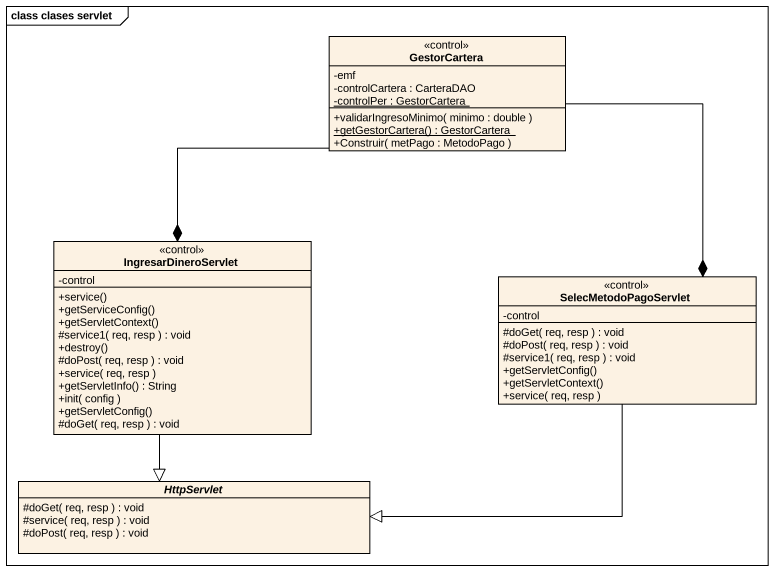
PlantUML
@startuml
mainframe class clases servlet
hide circle
hide empty members
skinparam classAttributeIconSize 0
class GestorCartera <<control>> {
  -emf
  -controlCartera : CarteraDAO
  {static} -controlPer : GestorCartera
  +validarIngresoMinimo( minimo : double )
  {static} +getGestorCartera() : GestorCartera
  +Construir( metPago : MetodoPago )
}
class IngresarDineroServlet <<control>> {
  -control
  +service()
  +getServiceConfig()
  +getServletContext()
  #service1( req, resp ) : void
  +destroy()
  #doPost( req, resp ) : void
  +service( req, resp )
  +getServletInfo() : String
  +init( config )
  +getServletConfig()
  #doGet( req, resp ) : void
}
class SelecMetodoPagoServlet <<control>> {
  -control
  #doGet( req, resp ) : void
  #doPost( req, resp ) : void
  #service1( req, resp ) : void
  +getServletConfig()
  +getServletContext()
  +service( req, resp )
}
abstract class HttpServlet {
  #doGet( req, resp ) : void
  #service( req, resp ) : void
  #doPost( req, resp ) : void
}
IngresarDineroServlet *-up- GestorCartera
IngresarDineroServlet --|> HttpServlet
SelecMetodoPagoServlet *-up- GestorCartera
SelecMetodoPagoServlet -left-|> HttpServlet
@enduml
